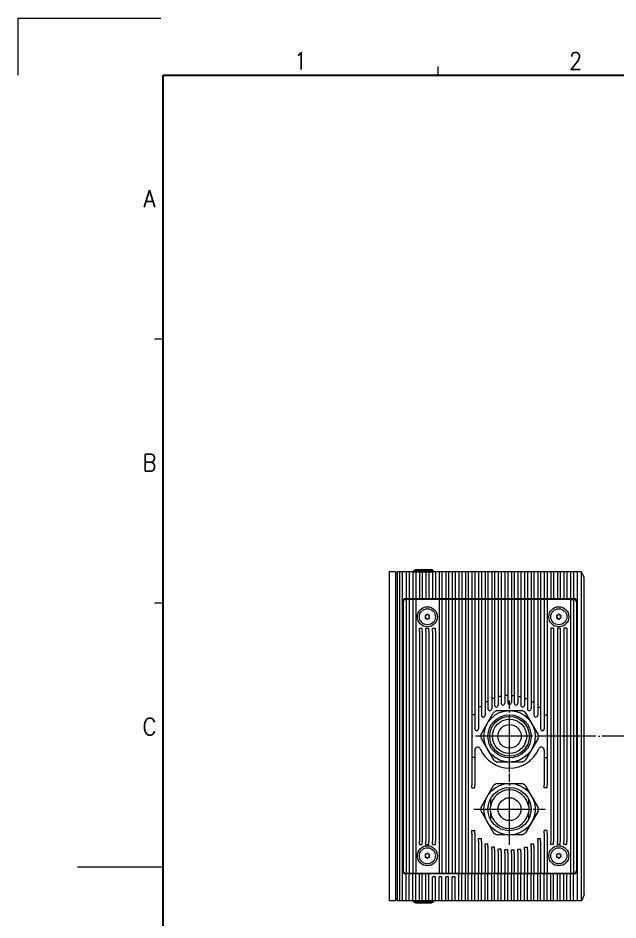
# Model space of a CAD drawing. Extents: x -1322 to 1276, y -2014 to -230.
# Drawn here: x 436.2 to 646.2, y -545.8 to -230.4 of the extents above; entities that cross this region are included whole.
import ezdxf
from ezdxf.enums import TextEntityAlignment as Align

# ---------------------------------------------------------------- set-up
doc = ezdxf.new("R2010")
doc.units = 0
doc.header["$MEASUREMENT"] = 0
doc.linetypes.add('BORDER', pattern=[22, 20, -1, 0, -1])
doc.linetypes.add('CENTER', pattern=[50.8, 31.75, -6.35, 6.35, -6.35])
doc.layers.add('05 Center', color=3, linetype='CENTER', lineweight=15)
doc.layers.add('AM_BOR', color=7, linetype='CONTINUOUS', lineweight=15)
doc.layers.add('____1', color=7, linetype='CONTINUOUS')
doc.layers.add('トンボ', color=3, linetype='CONTINUOUS', lineweight=15, plot=False)
doc.styles.add('TOKURA STANDARD', font='simplex.shx', dxfattribs={"width": 0.9, "bigfont": 'extfont.shx'})

# ---------------------------------------------------------------- blocks, each defined once
blk = doc.blocks.new('TOKURA_JIS_A3_2008')
at = {"layer": 'AM_BOR'}
for p, q in [((73.53, 287), (73.53, 288.5)), ((25.4, 240.83), (23.9, 240.83)), ((25.4, 194.67), (23.9, 194.67)), ((25.4, 148.5), (10.4, 148.5)), ((25.4, 148.5), (20.4, 148.5))]:
    blk.add_line(p, q, dxfattribs=at)
at = {"layer": 'AM_BOR', "lineweight": 30}
for p, q in [((25.4, 287), (410.4, 287)), ((25.4, 10), (25.4, 287))]:
    blk.add_line(p, q, dxfattribs=at)
at = {"layer": 'トンボ'}
for p, q in [((0, 297), (25, 297)), ((0, 287), (0, 297))]:
    blk.add_line(p, q, dxfattribs=at)
at = {"layer": 'AM_BOR', "style": 'TOKURA STANDARD', "width": 0.9}
for s, p in [('1', (49.46, 288)), ('2', (97.59, 288)), ('A', (23.01, 263.92)), ('B', (23.01, 217.75)), ('C', (23.01, 171.58))]:
    blk.add_text(s, height=3, dxfattribs=at).set_placement(p, align=Align.CENTER)
blk = doc.blocks.new('CLUMP56')
at = {"layer": '____1', "lineweight": 18}
for p, q in [((1907.65, 2375.57), (1916.37, 2375.57)), ((1902.04, 2367.29), (1906.4, 2374.84)), ((1921.99, 2367.29), (1917.63, 2374.84)), ((1902.04, 2365.84), (1906.4, 2358.29)), ((1921.99, 2365.84), (1917.63, 2358.29)), ((1916.37, 2357.57), (1907.65, 2357.57))]:
    blk.add_line(p, q, dxfattribs=at)
at = {"layer": '____1', "lineweight": 5}
blk.add_circle((1912.01, 2366.57), 9, dxfattribs=at)
at = {"layer": '____1', "lineweight": 18}
for radius in [7.55, 6.95, 6.95, 6, 4.1]:
    blk.add_circle((1912.01, 2366.57), radius, dxfattribs=at)
for start, end in [(115.8419, 124.1581), (55.8419, 64.1581), (175.8419, 184.1581), (355.8419, 4.1581), (235.8419, 244.1581), (295.8419, 304.1581)]:
    blk.add_arc((1912.01, 2366.57), 10, start, end, dxfattribs=at)
blk = doc.blocks.new('CLUMP57')
at = {"layer": '____1', "lineweight": 18}
for p, q in [((1902.04, 2341.82), (1906.4, 2349.37)), ((1907.65, 2350.09), (1916.37, 2350.09)), ((1921.99, 2341.82), (1917.63, 2349.37)), ((1902.04, 2340.37), (1906.4, 2332.82)), ((1921.99, 2340.37), (1917.63, 2332.82)), ((1916.37, 2332.09), (1907.65, 2332.09))]:
    blk.add_line(p, q, dxfattribs=at)
for radius in [9, 7.55]:
    blk.add_circle((1912.01, 2341.09), radius, dxfattribs=at)
for start, end in [(115.8419, 124.1581), (55.8419, 64.1581), (175.8419, 184.1581), (355.8419, 4.1581), (235.8419, 244.1581), (295.8419, 304.1581)]:
    blk.add_arc((1912.01, 2341.09), 10, start, end, dxfattribs=at)
blk = doc.blocks.new('CLUMP69')
at = {"layer": '____1', "lineweight": 18}
blk.add_circle((1883.26, 2408.37), 3.5, dxfattribs=at)
at = {"layer": '____1', "lineweight": 5}
blk.add_circle((1883.26, 2408.37), 2.81, dxfattribs=at)
at = {"layer": '____1', "lineweight": 18}
for centre, radius, start, end in [((1882.71, 2408.05), 0.24, 122.8407, 297.1593), ((1882.53, 2408.34), 0.1, 302.8407, 2.4827), ((1883.26, 2408.37), 0.635, 177.5173, 182.4827), ((1882.87, 2408.99), 0.1, 242.8407, 302.4827), ((1883.26, 2408.37), 0.635, 117.5173, 122.4827), ((1883.26, 2408.37), 0.635, 237.5173, 242.4827), ((1882.92, 2407.72), 0.1, 2.8407, 62.4827), ((1883.26, 2409), 0.24, 2.8407, 177.1593), ((1883.26, 2407.73), 0.24, 182.8407, 357.1593), ((1883.26, 2408.37), 0.635, 57.5173, 62.4827), ((1883.26, 2408.37), 0.635, 297.5173, 302.4827), ((1883.66, 2407.75), 0.1, 62.8407, 122.4827), ((1883.81, 2408.69), 0.24, 302.8407, 117.1593), ((1883.81, 2408.05), 0.24, 242.8407, 57.1593), ((1883.26, 2408.37), 0.635, 357.5173, 2.4827)]:
    blk.add_arc(centre, radius, start, end, dxfattribs=at)
blk.add_rational_spline([(1882.82, 2408.9), (1882.61, 2409.01), (1882.5, 2408.8), (1882.4, 2408.6), (1882.58, 2408.49)], [1, 0.707106781187, 1, 0.727246506559, 0.962490217598], degree=2, knots=[4.712389, 4.712389, 4.712389, 6.283185, 6.283185, 7.745972, 7.745972, 7.745972], dxfattribs=at)
for points, weights in [([(1882.58, 2408.49), (1882.63, 2408.45), (1882.63, 2408.4)], [1, 0.808130622976, 0.86764199139]), ([(1882.82, 2407.84), (1882.87, 2407.86), (1882.92, 2407.83)], [1, 0.808130614777, 0.867641996476]), ([(1883.02, 2409.02), (1883.02, 2408.96), (1882.97, 2408.93)], [1, 0.808130585108, 0.867642014881]), ([(1883.56, 2408.93), (1883.51, 2408.96), (1883.5, 2409.02)], [1, 0.808130604832, 0.867642002645]), ([(1883.5, 2407.72), (1883.51, 2407.78), (1883.56, 2407.81)], [1, 0.808130626322, 0.867641989315]), ([(1883.7, 2408.9), (1883.65, 2408.87), (1883.6, 2408.91)], [1, 0.808130629669, 0.867641987238]), ([(1883.9, 2408.4), (1883.9, 2408.45), (1883.94, 2408.49)], [1, 0.808130599309, 0.867642006072]), ([(1883.94, 2408.25), (1883.9, 2408.28), (1883.9, 2408.34)], [1, 0.808130604042, 0.867642003136])]:
    blk.add_rational_spline(points, weights, degree=2, dxfattribs=at)
blk = doc.blocks.new('CLUMP70')
at = {"layer": '____1', "lineweight": 18}
blk.add_circle((1929.26, 2408.37), 3.5, dxfattribs=at)
at = {"layer": '____1', "lineweight": 5}
blk.add_circle((1929.26, 2408.37), 2.81, dxfattribs=at)
at = {"layer": '____1', "lineweight": 18}
for centre, radius, start, end in [((1928.71, 2408.05), 0.24, 122.8407, 297.1593), ((1928.53, 2408.4), 0.1, 357.5173, 57.1593), ((1929.26, 2408.37), 0.635, 177.5173, 182.4827), ((1928.87, 2408.99), 0.1, 242.8407, 302.4827), ((1928.87, 2407.75), 0.1, 57.5173, 117.1593), ((1929.26, 2408.37), 0.635, 117.5173, 122.4827), ((1929.26, 2408.37), 0.635, 237.5173, 242.4827), ((1928.92, 2407.72), 0.1, 2.8407, 62.4827), ((1929.26, 2408.37), 0.635, 57.5173, 62.4827), ((1929.26, 2408.37), 0.635, 297.5173, 302.4827), ((1929.66, 2408.99), 0.1, 237.5173, 297.1593), ((1929.81, 2408.69), 0.24, 302.8407, 117.1593), ((1929.81, 2408.05), 0.24, 242.8407, 57.1593), ((1929.26, 2408.37), 0.635, 357.5173, 2.4827), ((1930, 2408.34), 0.1, 177.5173, 237.1593)]:
    blk.add_arc(centre, radius, start, end, dxfattribs=at)
for points, weights, knots in [([(1928.82, 2408.9), (1928.61, 2409.01), (1928.5, 2408.8), (1928.4, 2408.6), (1928.58, 2408.49)], [1, 0.707106781187, 1, 0.72724650656, 0.962490217598], [4.712389, 4.712389, 4.712389, 6.283185, 6.283185, 7.745972, 7.745972, 7.745972]), ([(1929.5, 2409.02), (1929.49, 2409.26), (1929.25, 2409.24), (1929.03, 2409.23), (1929.02, 2409.02)], [1, 0.707106781187, 1, 0.727246512747, 0.962490206924], [0, 0, 0, 1.570796, 1.570796, 3.033583, 3.033583, 3.033583]), ([(1929.02, 2407.72), (1929.04, 2407.48), (1929.28, 2407.5), (1929.49, 2407.51), (1929.5, 2407.72)], [1, 0.707106781187, 1, 0.727246505012, 0.962490220267], [4.712389, 4.712389, 4.712389, 6.283185, 6.283185, 7.745972, 7.745972, 7.745972])]:
    blk.add_rational_spline(points, weights, degree=2, knots=knots, dxfattribs=at)
for points, weights in [([(1928.63, 2408.34), (1928.63, 2408.28), (1928.58, 2408.25)], [1, 0.808130615468, 0.867641996048]), ([(1929.02, 2409.02), (1929.02, 2408.96), (1928.97, 2408.93)], [1, 0.808130585107, 0.867642014881]), ([(1929.56, 2408.93), (1929.51, 2408.96), (1929.5, 2409.02)], [1, 0.808130604831, 0.867642002646]), ([(1929.5, 2407.72), (1929.51, 2407.78), (1929.56, 2407.81)], [1, 0.808130626323, 0.867641989314]), ([(1929.6, 2407.83), (1929.65, 2407.86), (1929.7, 2407.84)], [1, 0.808130598668, 0.867642006469]), ([(1929.9, 2408.4), (1929.9, 2408.45), (1929.94, 2408.49)], [1, 0.808130599309, 0.867642006072])]:
    blk.add_rational_spline(points, weights, degree=2, dxfattribs=at)
blk = doc.blocks.new('CLUMP71')
at = {"layer": '____1', "lineweight": 18}
for p, q in [((1937.16, 2424.07), (1872.76, 2424.07)), ((1872.76, 2309.07), (1872.76, 2424.07)), ((1873.56, 2309.07), (1873.56, 2424.07)), ((1874.56, 2309.07), (1874.56, 2424.07)), ((1875.86, 2424.07), (1875.86, 2414.67)), ((1876.86, 2424.07), (1876.86, 2414.67)), ((1878.16, 2424.07), (1878.16, 2414.67)), ((1879.26, 2424.07), (1879.26, 2414.67)), ((1880.46, 2424.07), (1880.46, 2414.67)), ((1881.46, 2424.07), (1881.46, 2414.67)), ((1882.76, 2424.07), (1882.76, 2414.67)), ((1883.76, 2424.07), (1883.76, 2414.67)), ((1885.06, 2424.07), (1885.06, 2414.67)), ((1886.06, 2424.07), (1886.06, 2414.67)), ((1887.36, 2424.07), (1887.36, 2414.67)), ((1888.36, 2424.07), (1888.36, 2414.67)), ((1889.66, 2424.07), (1889.66, 2414.67)), ((1890.66, 2424.07), (1890.66, 2414.67)), ((1891.96, 2424.07), (1891.96, 2414.67)), ((1892.96, 2424.07), (1892.96, 2414.67)), ((1894.26, 2424.07), (1894.26, 2414.67)), ((1895.26, 2424.07), (1895.26, 2414.67)), ((1896.56, 2424.07), (1896.56, 2414.67)), ((1897.56, 2424.07), (1897.56, 2414.67)), ((1898.86, 2424.07), (1898.86, 2414.67)), ((1899.86, 2424.07), (1899.86, 2414.67)), ((1901.16, 2424.07), (1901.16, 2414.67)), ((1902.16, 2424.07), (1902.16, 2414.67)), ((1903.46, 2424.07), (1903.46, 2414.67)), ((1904.46, 2424.07), (1904.46, 2414.67)), ((1905.76, 2424.07), (1905.76, 2414.67)), ((1906.76, 2424.07), (1906.76, 2414.67)), ((1908.06, 2424.07), (1908.06, 2414.67)), ((1909.06, 2424.07), (1909.06, 2414.67)), ((1910.36, 2424.07), (1910.36, 2414.67)), ((1911.36, 2424.07), (1911.36, 2414.67)), ((1912.66, 2424.07), (1912.66, 2414.67)), ((1913.66, 2424.07), (1913.66, 2414.67)), ((1914.96, 2424.07), (1914.96, 2414.67)), ((1915.96, 2424.07), (1915.96, 2414.67)), ((1917.26, 2424.07), (1917.26, 2414.67)), ((1918.26, 2424.07), (1918.26, 2414.67)), ((1919.56, 2424.07), (1919.56, 2414.67)), ((1920.56, 2424.07), (1920.56, 2414.67)), ((1921.86, 2424.07), (1921.86, 2414.67)), ((1922.86, 2424.07), (1922.86, 2414.67)), ((1924.16, 2424.07), (1924.16, 2414.67)), ((1925.16, 2424.07), (1925.16, 2414.67)), ((1926.46, 2424.07), (1926.46, 2414.67)), ((1927.46, 2424.07), (1927.46, 2414.67)), ((1928.76, 2424.07), (1928.76, 2414.67)), ((1929.76, 2424.07), (1929.76, 2414.67)), ((1931.06, 2424.07), (1931.06, 2414.67)), ((1932.06, 2424.07), (1932.06, 2414.67)), ((1933.36, 2424.07), (1933.36, 2414.67)), ((1934.36, 2424.07), (1934.36, 2414.67)), ((1935.66, 2424.07), (1935.66, 2309.07)), ((1938.16, 2422.07), (1937.16, 2424.07)), ((1938.16, 2311.07), (1938.16, 2422.07)), ((1934.66, 2414.67), (1875.56, 2414.67)), ((1934.66, 2318.47), (1875.56, 2318.47)), ((1875.86, 2309.07), (1875.86, 2318.47)), ((1876.86, 2309.07), (1876.86, 2318.47)), ((1878.16, 2309.07), (1878.16, 2318.47)), ((1879.26, 2309.07), (1879.26, 2318.47)), ((1880.46, 2309.07), (1880.46, 2318.47)), ((1881.46, 2309.07), (1881.46, 2318.47)), ((1882.76, 2309.07), (1882.76, 2318.47)), ((1883.76, 2309.07), (1883.76, 2318.47)), ((1885.06, 2309.07), (1885.06, 2317.47)), ((1886.06, 2309.07), (1886.06, 2317.47)), ((1887.36, 2309.07), (1887.36, 2317.47)), ((1888.36, 2309.07), (1888.36, 2317.47)), ((1889.66, 2309.07), (1889.66, 2317.47)), ((1890.66, 2309.07), (1890.66, 2317.47)), ((1891.96, 2309.07), (1891.96, 2317.47)), ((1892.96, 2309.07), (1892.96, 2317.47)), ((1894.26, 2309.07), (1894.26, 2318.47)), ((1895.26, 2309.07), (1895.26, 2318.47)), ((1896.56, 2309.07), (1896.56, 2318.47)), ((1897.56, 2309.07), (1897.56, 2318.47)), ((1898.86, 2309.07), (1898.86, 2318.47)), ((1899.86, 2309.07), (1899.86, 2318.47)), ((1901.16, 2309.07), (1901.16, 2318.47)), ((1902.16, 2309.07), (1902.16, 2318.47)), ((1903.46, 2309.07), (1903.46, 2318.47)), ((1904.46, 2309.07), (1904.46, 2318.47)), ((1905.76, 2309.07), (1905.76, 2318.47)), ((1906.76, 2309.07), (1906.76, 2318.47)), ((1908.06, 2309.07), (1908.06, 2318.47)), ((1909.06, 2309.07), (1909.06, 2318.47)), ((1910.36, 2309.07), (1910.36, 2318.47)), ((1911.36, 2309.07), (1911.36, 2318.47)), ((1912.66, 2309.07), (1912.66, 2318.47)), ((1913.66, 2309.07), (1913.66, 2318.47)), ((1914.96, 2309.07), (1914.96, 2318.47)), ((1915.96, 2309.07), (1915.96, 2318.47)), ((1917.26, 2309.07), (1917.26, 2318.47)), ((1918.26, 2309.07), (1918.26, 2318.47)), ((1919.56, 2309.07), (1919.56, 2318.47)), ((1920.56, 2309.07), (1920.56, 2318.47)), ((1921.86, 2309.07), (1921.86, 2318.47)), ((1922.86, 2309.07), (1922.86, 2318.47)), ((1924.16, 2309.07), (1924.16, 2318.47)), ((1925.16, 2309.07), (1925.16, 2318.47)), ((1926.46, 2309.07), (1926.46, 2318.47)), ((1927.46, 2309.07), (1927.46, 2318.47)), ((1928.76, 2309.07), (1928.76, 2318.47)), ((1929.76, 2309.07), (1929.76, 2318.47)), ((1931.06, 2309.07), (1931.06, 2318.47)), ((1932.06, 2309.07), (1932.06, 2318.47)), ((1933.36, 2309.07), (1933.36, 2318.47)), ((1934.36, 2309.07), (1934.36, 2318.47)), ((1938.16, 2311.07), (1937.16, 2309.07)), ((1937.16, 2309.07), (1872.76, 2309.07))]:
    blk.add_line(p, q, dxfattribs=at)
at = {"layer": '____1', "lineweight": 5}
for p, q in [((1937.16, 2309.07), (1937.16, 2424.07)), ((1886.06, 2317.47), (1885.06, 2317.47)), ((1888.36, 2317.47), (1887.36, 2317.47)), ((1890.66, 2317.47), (1889.66, 2317.47)), ((1892.96, 2317.47), (1891.96, 2317.47))]:
    blk.add_line(p, q, dxfattribs=at)
at = {"layer": '____1', "lineweight": 18}
for centre, start, end in [((1875.56, 2413.67), 90, 180), ((1934.66, 2413.67), 0, 90), ((1875.56, 2319.47), 180, 270), ((1934.66, 2319.47), 270, 0)]:
    blk.add_arc(centre, 1, start, end, dxfattribs=at)
blk = doc.blocks.new('CLUMP79')
at = {"layer": '____1', "lineweight": 18}
blk.add_circle((1883.26, 2324.77), 3.5, dxfattribs=at)
at = {"layer": '____1', "lineweight": 5}
blk.add_circle((1883.26, 2324.77), 2.81, dxfattribs=at)
at = {"layer": '____1', "lineweight": 18}
for centre, radius, start, end in [((1882.71, 2325.09), 0.24, 62.8407, 237.1593), ((1883.26, 2324.77), 0.635, 117.5173, 122.4827), ((1883.26, 2325.4), 0.24, 2.8407, 177.1593), ((1883.26, 2324.77), 0.635, 57.5173, 62.4827), ((1883.81, 2325.09), 0.24, 302.8407, 117.1593), ((1882.71, 2324.45), 0.24, 122.8407, 297.1593), ((1882.53, 2324.8), 0.1, 357.5173, 57.1593), ((1883.26, 2324.77), 0.635, 177.5173, 182.4827), ((1883.26, 2324.77), 0.635, 237.5173, 242.4827), ((1882.92, 2324.12), 0.1, 2.8407, 62.4827), ((1883.26, 2324.13), 0.24, 182.8407, 357.1593), ((1883.26, 2324.77), 0.635, 297.5173, 302.4827), ((1883.81, 2324.45), 0.24, 242.8407, 57.1593), ((1883.26, 2324.77), 0.635, 357.5173, 2.4827)]:
    blk.add_arc(centre, radius, start, end, dxfattribs=at)
for points, weights in [([(1882.92, 2325.31), (1882.87, 2325.27), (1882.82, 2325.3)], [1, 0.808130615469, 0.867641996047]), ([(1883.02, 2325.42), (1883.02, 2325.36), (1882.97, 2325.33)], [1, 0.808130585108, 0.867642014881]), ([(1883.56, 2325.33), (1883.51, 2325.36), (1883.5, 2325.42)], [1, 0.808130604831, 0.867642002646]), ([(1883.7, 2325.3), (1883.65, 2325.27), (1883.6, 2325.31)], [1, 0.808130629669, 0.867641987238]), ([(1882.63, 2324.74), (1882.63, 2324.68), (1882.58, 2324.65)], [1, 0.808130615469, 0.867641996047]), ([(1882.82, 2324.24), (1882.87, 2324.26), (1882.92, 2324.23)], [1, 0.808130614776, 0.867641996477]), ([(1883.5, 2324.12), (1883.51, 2324.18), (1883.56, 2324.21)], [1, 0.808130626323, 0.867641989314]), ([(1883.6, 2324.23), (1883.65, 2324.26), (1883.7, 2324.24)], [1, 0.808130598667, 0.86764200647]), ([(1883.9, 2324.8), (1883.9, 2324.85), (1883.94, 2324.89)], [1, 0.808130599309, 0.867642006072]), ([(1883.94, 2324.65), (1883.9, 2324.68), (1883.9, 2324.74)], [1, 0.808130604042, 0.867642003136])]:
    blk.add_rational_spline(points, weights, degree=2, dxfattribs=at)
blk = doc.blocks.new('CLUMP80')
at = {"layer": '____1', "lineweight": 18}
for p, q in [((1878.36, 2308.67), (1878.36, 2309.07)), ((1878.36, 2309.07), (1885.36, 2309.07)), ((1878.36, 2308.67), (1879.06, 2308.27)), ((1878.36, 2308.67), (1885.36, 2308.67)), ((1879.06, 2308.27), (1884.67, 2308.27)), ((1885.36, 2308.67), (1884.67, 2308.27)), ((1885.36, 2309.07), (1885.36, 2308.67))]:
    blk.add_line(p, q, dxfattribs=at)
blk = doc.blocks.new('CLUMP81')
at = {"layer": '____1', "lineweight": 18}
blk.add_circle((1929.26, 2324.77), 3.5, dxfattribs=at)
at = {"layer": '____1', "lineweight": 5}
blk.add_circle((1929.26, 2324.77), 2.81, dxfattribs=at)
at = {"layer": '____1', "lineweight": 18}
for centre, radius, start, end in [((1928.71, 2325.09), 0.24, 62.8407, 237.1593), ((1929.26, 2324.77), 0.635, 117.5173, 122.4827), ((1929.26, 2325.4), 0.24, 2.8407, 177.1593), ((1929.26, 2324.77), 0.635, 57.5173, 62.4827), ((1929.81, 2325.09), 0.24, 302.8407, 117.1593), ((1928.71, 2324.45), 0.24, 122.8407, 297.1593), ((1928.53, 2324.8), 0.1, 357.5173, 57.1593), ((1929.26, 2324.77), 0.635, 177.5173, 182.4827), ((1929.26, 2324.77), 0.635, 237.5173, 242.4827), ((1928.92, 2324.12), 0.1, 2.8407, 62.4827), ((1929.26, 2324.13), 0.24, 182.8407, 357.1593), ((1929.26, 2324.77), 0.635, 297.5173, 302.4827), ((1929.81, 2324.45), 0.24, 242.8407, 57.1593), ((1929.26, 2324.77), 0.635, 357.5173, 2.4827)]:
    blk.add_arc(centre, radius, start, end, dxfattribs=at)
for points, weights in [([(1928.92, 2325.31), (1928.87, 2325.27), (1928.82, 2325.3)], [1, 0.808130615469, 0.867641996047]), ([(1929.02, 2325.42), (1929.02, 2325.36), (1928.97, 2325.33)], [1, 0.808130585107, 0.867642014882]), ([(1929.56, 2325.33), (1929.51, 2325.36), (1929.5, 2325.42)], [1, 0.808130604832, 0.867642002646]), ([(1929.7, 2325.3), (1929.65, 2325.27), (1929.6, 2325.31)], [1, 0.80813062967, 0.867641987238]), ([(1928.63, 2324.74), (1928.63, 2324.68), (1928.58, 2324.65)], [1, 0.80813061547, 0.867641996047]), ([(1928.82, 2324.24), (1928.87, 2324.26), (1928.92, 2324.23)], [1, 0.808130614777, 0.867641996477]), ([(1929.5, 2324.12), (1929.51, 2324.18), (1929.56, 2324.21)], [1, 0.808130626323, 0.867641989314]), ([(1929.6, 2324.23), (1929.65, 2324.26), (1929.7, 2324.24)], [1, 0.808130598668, 0.867642006469]), ([(1929.9, 2324.8), (1929.9, 2324.85), (1929.94, 2324.89)], [1, 0.808130599308, 0.867642006072]), ([(1929.94, 2324.65), (1929.9, 2324.68), (1929.9, 2324.74)], [1, 0.808130604043, 0.867642003135])]:
    blk.add_rational_spline(points, weights, degree=2, dxfattribs=at)
blk = doc.blocks.new('CLUMP82')
at = {"layer": '____1', "lineweight": 18}
for p, q in [((1905.31, 2344.59), (1905.31, 2341.89)), ((1918.71, 2341.89), (1918.71, 2344.51)), ((1905.31, 2340.25), (1905.31, 2341.89)), ((1918.71, 2341.89), (1918.71, 2340.25)), ((1905.31, 2340.25), (1905.31, 2337.55)), ((1918.71, 2337.63), (1918.71, 2340.25))]:
    blk.add_line(p, q, dxfattribs=at)
blk.add_circle((1912.01, 2341.07), 4, dxfattribs=at)
at = {"layer": '____1', "lineweight": 5}
for start, end in [(6.9781, 173.0219), (186.9781, 353.0219)]:
    blk.add_arc((1912.01, 2341.07), 6.75, start, end, dxfattribs=at)
blk = doc.blocks.new('CLUMP85')
at = {"layer": '____1', "lineweight": 18}
for p, q in [((1878.36, 2424.47), (1879.06, 2424.87)), ((1878.36, 2424.47), (1878.36, 2424.07)), ((1878.36, 2424.47), (1885.36, 2424.47)), ((1878.36, 2424.07), (1885.36, 2424.07)), ((1879.06, 2424.87), (1884.67, 2424.87)), ((1885.36, 2424.47), (1884.67, 2424.87)), ((1885.36, 2424.07), (1885.36, 2424.47))]:
    blk.add_line(p, q, dxfattribs=at)
blk = doc.blocks.new('CLUMP86')
at = {"layer": '____1', "lineweight": 18}
for p, q in [((1874.76, 2413.47), (1874.76, 2319.67)), ((1933.36, 2414.47), (1875.76, 2414.47)), ((1875.86, 2414.47), (1875.86, 2318.67)), ((1876.86, 2414.47), (1876.86, 2318.67)), ((1878.16, 2414.47), (1878.16, 2318.67)), ((1879.16, 2414.47), (1879.16, 2318.67)), ((1887.36, 2414.47), (1887.36, 2318.67)), ((1888.36, 2414.47), (1888.36, 2318.67)), ((1889.66, 2414.47), (1889.66, 2318.67)), ((1890.66, 2414.47), (1890.66, 2318.67)), ((1891.96, 2414.47), (1891.96, 2318.67)), ((1892.96, 2414.47), (1892.96, 2318.67)), ((1894.26, 2414.47), (1894.26, 2318.67)), ((1895.26, 2414.47), (1895.26, 2318.67)), ((1896.56, 2414.47), (1896.56, 2318.67)), ((1897.56, 2414.47), (1897.56, 2318.67)), ((1898.86, 2414.47), (1898.86, 2349.52)), ((1899.86, 2414.47), (1899.86, 2369.22)), ((1901.16, 2414.47), (1901.16, 2369.22)), ((1902.16, 2414.47), (1902.16, 2373.96)), ((1903.46, 2414.47), (1903.46, 2373.96)), ((1904.46, 2414.47), (1904.46, 2376.14)), ((1905.76, 2414.47), (1905.76, 2376.14)), ((1906.76, 2414.47), (1906.76, 2377.44)), ((1908.06, 2414.47), (1908.06, 2377.44)), ((1909.06, 2414.47), (1909.06, 2378.14)), ((1910.36, 2414.47), (1910.36, 2378.14)), ((1911.36, 2414.47), (1911.36, 2378.37)), ((1912.66, 2414.47), (1912.66, 2378.37)), ((1913.66, 2414.47), (1913.66, 2378.14)), ((1914.96, 2414.47), (1914.96, 2378.14)), ((1915.96, 2414.47), (1915.96, 2377.44)), ((1917.26, 2414.47), (1917.26, 2377.44)), ((1918.26, 2414.47), (1918.26, 2376.14)), ((1919.56, 2414.47), (1919.56, 2376.14)), ((1920.56, 2414.47), (1920.56, 2373.96)), ((1921.86, 2414.47), (1921.86, 2373.96)), ((1922.86, 2414.47), (1922.86, 2369.22)), ((1924.16, 2414.47), (1924.16, 2369.22)), ((1925.16, 2414.47), (1925.16, 2349.52)), ((1933.36, 2414.47), (1933.36, 2318.67)), ((1933.36, 2414.47), (1934.36, 2414.47)), ((1934.36, 2414.47), (1934.36, 2318.67)), ((1934.36, 2414.47), (1934.46, 2414.47)), ((1935.46, 2413.47), (1935.46, 2319.67)), ((1880.46, 2403.37), (1880.46, 2404.37)), ((1880.46, 2404.37), (1881.46, 2404.37)), ((1881.46, 2403.37), (1881.46, 2404.37)), ((1882.76, 2404.37), (1883.76, 2404.37)), ((1882.76, 2403.37), (1882.76, 2404.37)), ((1883.76, 2403.37), (1883.76, 2404.37)), ((1885.06, 2404.37), (1886.06, 2404.37)), ((1885.06, 2403.37), (1885.06, 2404.37)), ((1886.06, 2403.37), (1886.06, 2404.37)), ((1926.46, 2404.37), (1926.46, 2329.77)), ((1927.46, 2404.37), (1926.46, 2404.37)), ((1927.46, 2404.37), (1927.46, 2329.77)), ((1928.76, 2404.37), (1928.76, 2329.77)), ((1929.76, 2404.37), (1928.76, 2404.37)), ((1929.76, 2404.37), (1929.76, 2329.77)), ((1931.06, 2404.37), (1931.06, 2329.77)), ((1932.06, 2404.37), (1931.06, 2404.37)), ((1932.06, 2404.37), (1932.06, 2329.77)), ((1880.46, 2403.37), (1880.46, 2329.77)), ((1881.46, 2403.37), (1881.46, 2329.77)), ((1882.76, 2403.37), (1882.76, 2329.77)), ((1883.76, 2403.37), (1883.76, 2329.77)), ((1885.06, 2403.37), (1885.06, 2329.77)), ((1886.06, 2403.37), (1886.06, 2329.77)), ((1899.86, 2361.74), (1899.86, 2349.52)), ((1924.16, 2361.74), (1924.16, 2349.52)), ((1898.86, 2348.52), (1898.86, 2349.52)), ((1898.86, 2348.52), (1899.86, 2348.52)), ((1899.86, 2348.52), (1899.86, 2349.52)), ((1924.16, 2348.52), (1924.16, 2349.52)), ((1925.16, 2348.52), (1924.16, 2348.52)), ((1925.16, 2348.52), (1925.16, 2349.52)), ((1898.86, 2332.62), (1898.86, 2333.62)), ((1898.86, 2333.62), (1899.86, 2333.62)), ((1898.86, 2332.62), (1898.86, 2318.67)), ((1899.86, 2332.62), (1899.86, 2333.62)), ((1899.86, 2332.62), (1899.86, 2318.67)), ((1924.16, 2332.62), (1924.16, 2333.62)), ((1925.16, 2333.62), (1924.16, 2333.62)), ((1924.16, 2332.62), (1924.16, 2318.67)), ((1925.16, 2332.62), (1925.16, 2333.62)), ((1925.16, 2332.62), (1925.16, 2318.67)), ((1880.46, 2328.77), (1880.46, 2329.77)), ((1880.46, 2328.77), (1881.46, 2328.77)), ((1881.46, 2328.77), (1881.46, 2329.77)), ((1882.76, 2328.77), (1882.76, 2329.77)), ((1882.76, 2328.77), (1883.76, 2328.77)), ((1883.76, 2328.77), (1883.76, 2329.77)), ((1885.06, 2328.77), (1885.06, 2329.77)), ((1885.06, 2328.77), (1886.06, 2328.77)), ((1886.06, 2328.77), (1886.06, 2329.77)), ((1901.16, 2330.77), (1902.16, 2330.77)), ((1901.16, 2329.77), (1901.16, 2330.77)), ((1901.16, 2329.77), (1901.16, 2318.67)), ((1902.16, 2329.77), (1902.16, 2330.77)), ((1902.16, 2329.77), (1902.16, 2318.67)), ((1903.46, 2328.98), (1904.46, 2328.98)), ((1903.46, 2327.98), (1903.46, 2328.98)), ((1904.46, 2327.98), (1904.46, 2328.98)), ((1919.56, 2327.98), (1919.56, 2328.98)), ((1919.56, 2328.98), (1920.56, 2328.98)), ((1920.56, 2327.98), (1920.56, 2328.98)), ((1921.86, 2329.77), (1921.86, 2330.77)), ((1921.86, 2330.77), (1922.86, 2330.77)), ((1921.86, 2329.77), (1921.86, 2318.67)), ((1922.86, 2329.77), (1922.86, 2330.77)), ((1922.86, 2329.77), (1922.86, 2318.67)), ((1926.46, 2328.77), (1926.46, 2329.77)), ((1927.46, 2328.77), (1926.46, 2328.77)), ((1927.46, 2328.77), (1927.46, 2329.77)), ((1928.76, 2328.77), (1928.76, 2329.77)), ((1929.76, 2328.77), (1928.76, 2328.77)), ((1929.76, 2328.77), (1929.76, 2329.77)), ((1931.06, 2328.77), (1931.06, 2329.77)), ((1932.06, 2328.77), (1931.06, 2328.77)), ((1932.06, 2328.77), (1932.06, 2329.77)), ((1903.46, 2327.98), (1903.46, 2318.67)), ((1904.46, 2327.98), (1904.46, 2318.67)), ((1905.76, 2326.82), (1905.76, 2327.82)), ((1906.76, 2327.82), (1905.76, 2327.82)), ((1905.76, 2326.82), (1905.76, 2318.67)), ((1906.76, 2326.82), (1906.76, 2327.82)), ((1906.76, 2326.82), (1906.76, 2318.67)), ((1909.06, 2327.13), (1908.06, 2327.13)), ((1908.06, 2326.13), (1908.06, 2327.13)), ((1908.06, 2326.13), (1908.06, 2318.67)), ((1909.06, 2326.13), (1909.06, 2327.13)), ((1909.06, 2326.13), (1909.06, 2318.67)), ((1911.36, 2326.83), (1910.36, 2326.83)), ((1910.36, 2325.83), (1910.36, 2326.83)), ((1910.36, 2325.83), (1910.36, 2318.67)), ((1911.36, 2325.83), (1911.36, 2326.83)), ((1911.36, 2325.83), (1911.36, 2318.67)), ((1912.66, 2326.83), (1913.66, 2326.83)), ((1912.66, 2325.83), (1912.66, 2326.83)), ((1912.66, 2325.83), (1912.66, 2318.67)), ((1913.66, 2325.83), (1913.66, 2326.83)), ((1913.66, 2325.83), (1913.66, 2318.67)), ((1914.96, 2327.13), (1915.96, 2327.13)), ((1914.96, 2326.13), (1914.96, 2327.13)), ((1914.96, 2326.13), (1914.96, 2318.67)), ((1915.96, 2326.13), (1915.96, 2327.13)), ((1915.96, 2326.13), (1915.96, 2318.67)), ((1917.26, 2326.82), (1917.26, 2327.82)), ((1917.26, 2327.82), (1918.26, 2327.82)), ((1917.26, 2326.82), (1917.26, 2318.67)), ((1918.26, 2326.82), (1918.26, 2327.82)), ((1918.26, 2326.82), (1918.26, 2318.67)), ((1919.56, 2327.98), (1919.56, 2318.67)), ((1920.56, 2327.98), (1920.56, 2318.67)), ((1875.76, 2318.67), (1875.86, 2318.67)), ((1875.86, 2318.67), (1876.86, 2318.67)), ((1876.86, 2318.67), (1878.16, 2318.67)), ((1878.16, 2318.67), (1879.16, 2318.67)), ((1879.16, 2318.67), (1887.36, 2318.67)), ((1887.36, 2318.67), (1888.36, 2318.67)), ((1888.36, 2318.67), (1889.66, 2318.67)), ((1889.66, 2318.67), (1890.66, 2318.67)), ((1890.66, 2318.67), (1891.96, 2318.67)), ((1891.96, 2318.67), (1892.96, 2318.67)), ((1892.96, 2318.67), (1894.26, 2318.67)), ((1894.26, 2318.67), (1895.26, 2318.67)), ((1895.26, 2318.67), (1896.56, 2318.67)), ((1896.56, 2318.67), (1897.56, 2318.67)), ((1897.56, 2318.67), (1898.86, 2318.67)), ((1898.86, 2318.67), (1899.86, 2318.67)), ((1899.86, 2318.67), (1901.16, 2318.67)), ((1901.16, 2318.67), (1902.16, 2318.67)), ((1902.16, 2318.67), (1903.46, 2318.67)), ((1903.46, 2318.67), (1904.46, 2318.67)), ((1904.46, 2318.67), (1905.76, 2318.67)), ((1905.76, 2318.67), (1906.76, 2318.67)), ((1906.76, 2318.67), (1908.06, 2318.67)), ((1908.06, 2318.67), (1909.06, 2318.67)), ((1909.06, 2318.67), (1910.36, 2318.67)), ((1910.36, 2318.67), (1911.36, 2318.67)), ((1911.36, 2318.67), (1912.66, 2318.67)), ((1912.66, 2318.67), (1913.66, 2318.67)), ((1913.66, 2318.67), (1914.96, 2318.67)), ((1914.96, 2318.67), (1915.96, 2318.67)), ((1915.96, 2318.67), (1917.26, 2318.67)), ((1917.26, 2318.67), (1918.26, 2318.67)), ((1918.26, 2318.67), (1919.56, 2318.67)), ((1919.56, 2318.67), (1920.56, 2318.67)), ((1920.56, 2318.67), (1921.86, 2318.67)), ((1921.86, 2318.67), (1922.86, 2318.67)), ((1922.86, 2318.67), (1924.16, 2318.67)), ((1924.16, 2318.67), (1925.16, 2318.67)), ((1925.16, 2318.67), (1933.36, 2318.67)), ((1933.36, 2318.67), (1934.36, 2318.67)), ((1934.36, 2318.67), (1934.46, 2318.67))]:
    blk.add_line(p, q, dxfattribs=at)
at = {"layer": '____1', "lineweight": 5}
for p, q in [((1904.46, 2378.66), (1903.46, 2378.66)), ((1906.76, 2379.82), (1905.76, 2379.82)), ((1909.06, 2380.51), (1908.06, 2380.51)), ((1911.36, 2380.8), (1910.36, 2380.8)), ((1912.66, 2380.8), (1913.66, 2380.8)), ((1914.96, 2380.51), (1915.96, 2380.51)), ((1917.26, 2379.82), (1918.26, 2379.82)), ((1919.56, 2378.66), (1920.56, 2378.66)), ((1902.16, 2376.87), (1901.16, 2376.87)), ((1921.86, 2376.81), (1922.86, 2376.81)), ((1899.86, 2374.02), (1898.86, 2374.02)), ((1924.16, 2374.02), (1925.16, 2374.02)), ((1899.86, 2359.12), (1898.86, 2359.12)), ((1924.16, 2359.12), (1925.16, 2359.12))]:
    blk.add_line(p, q, dxfattribs=at)
at = {"layer": '____1', "lineweight": 18}
for centre, radius, start, end in [((1875.76, 2413.47), 1, 90.0039, 180), ((1934.46, 2413.47), 1, 0, 90), ((1900.86, 2361.74), 1, 23.4085, 180), ((1912.01, 2366.57), 11.15, 203.4085, 336.5915), ((1923.16, 2361.74), 1, 0, 156.5915), ((1875.76, 2319.67), 1, 180, 270), ((1934.46, 2319.67), 1, 270, 0)]:
    blk.add_arc(centre, radius, start, end, dxfattribs=at)
at = {"layer": '____1', "lineweight": 5}
for centre, start, end in [((1905.11, 2376.14), 180.0018, 359.9979), ((1907.41, 2377.44), 179.9972, 0.0021), ((1909.71, 2378.14), 179.9991, 359.9979), ((1912.01, 2378.37), 180, 0), ((1914.31, 2378.14), 180, 0), ((1916.61, 2377.44), 180, 360), ((1918.91, 2376.14), 180, 0), ((1921.21, 2373.96), 180, 360), ((1923.51, 2369.22), 180, 0)]:
    blk.add_arc(centre, 0.65, start, end, dxfattribs=at)
for points, weights, knots in [([(1902.16, 2373.96), (1902.16, 2373.31), (1902.81, 2373.31), (1903.46, 2373.31), (1903.46, 2373.96)], [1, 0.707106781187, 1, 0.707114328915, 0.999984904932], [0, 0, 0, 1.570796, 1.570796, 3.141552, 3.141552, 3.141552]), ([(1899.86, 2369.22), (1899.86, 2368.57), (1900.51, 2368.57), (1901.16, 2368.57), (1901.16, 2369.22)], [1, 0.707106781187, 1, 0.707106781186, 1], [0, 0, 0, 1.570796, 1.570796, 3.141593, 3.141593, 3.141593])]:
    blk.add_rational_spline(points, weights, degree=2, knots=knots, dxfattribs=at)
blk = doc.blocks.new('CLUMP87')
at = {"layer": '____1', "lineweight": 18}
for p, q in [((1869.86, 2424.07), (1869.86, 2309.07)), ((1872.26, 2424.07), (1869.86, 2424.07)), ((1872.26, 2309.07), (1872.26, 2424.07)), ((1872.76, 2423.57), (1872.26, 2423.57)), ((1872.76, 2309.57), (1872.26, 2309.57)), ((1872.26, 2309.07), (1869.86, 2309.07))]:
    blk.add_line(p, q, dxfattribs=at)

msp = doc.modelspace()

# ---------------------------------------------------------------- linework, layer by layer
at = {"layer": '05 Center', "linetype": 'BORDER', "lineweight": 5}
for p, q in [((608.268, -494.074), (608.268, -469.074)), ((1168.889, -481.574), (594.418, -481.574)), ((608.268, -519.574), (608.268, -494.574)), ((595.768, -507.074), (620.768, -507.074))]:
    msp.add_line(p, q, dxfattribs=at)

# ---------------------------------------------------------------- block references
at = {"layer": '____1', "lineweight": 18}
for name in ['CLUMP87', 'CLUMP71', 'CLUMP85', 'CLUMP86', 'CLUMP69', 'CLUMP70', 'CLUMP56', 'CLUMP57', 'CLUMP82', 'CLUMP79', 'CLUMP81', 'CLUMP80']:
    msp.add_blockref(name, (-1303.745, -2848.143), dxfattribs=at)
at = {"layer": 'AM_BOR', "lineweight": 0, "xscale": 2, "yscale": 2, "zscale": 2}
msp.add_blockref('TOKURA_JIS_A3_2008', (436.225, -824.356), dxfattribs=at)

doc.saveas('drawing.dxf')
